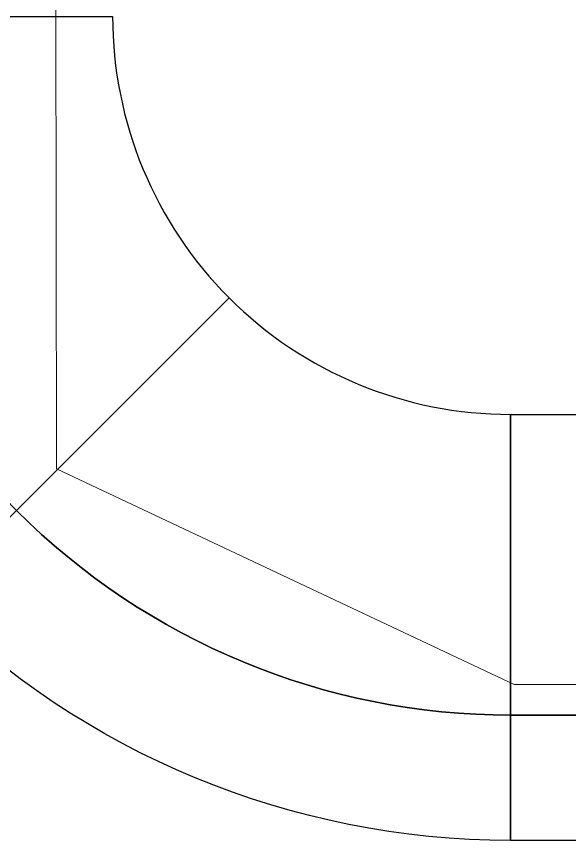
# Paper-space layout 'office1 floor1' of a CAD drawing. Header units: inches. Extents: x 0.3 to 10.8, y 1.4 to 4.2.
# Drawn here: x 4.8931 to 5.0929, y 2.682 to 2.9797 of the extents above; entities that cross this region are included whole.
import ezdxf

# ---------------------------------------------------------------- set-up
doc = ezdxf.new("R2010")
doc.units = ezdxf.units.IN
doc.header["$MEASUREMENT"] = 0
doc.layers.add('linecad.com', color=7, linetype='Continuous')
doc.layers.add('провода', color=1, linetype='Continuous', lineweight=5)

psp = doc.layouts.new('office1 floor1')

# ---------------------------------------------------------------- linework, layer by layer
at = {"layer": 'linecad.com', "color": 0}
for points in [[(4.81922, 2.9797), (4.92786, 2.9797, 0.198499), (4.96994, 2.87805), (4.89314, 2.80125, -0.198354)], [(4.96994, 2.87805, 0.198912), (5.07158, 2.83595), (5.07158, 2.72733, -0.198906), (4.89314, 2.80125)], [(4.89314, 2.80125, 0.198908), (5.07158, 2.72733), (5.07158, 2.68203, -0.198821), (4.8611, 2.76922)]]:
    psp.add_lwpolyline(points, format="xyb", close=True, dxfattribs=at)
for points in [[(5.07158, 2.83595), (5.3975, 2.83595), (5.3975, 2.72733), (5.07158, 2.72733)], [(5.3975, 2.68203), (5.07158, 2.68203), (5.07158, 2.72733), (5.3975, 2.72733)]]:
    psp.add_lwpolyline(points, close=True, dxfattribs=at)
at = {"layer": 'провода', "color": 1}
for p, q in [((4.90763, 2.81628), (4.90688, 3.33105)), ((5.0729, 2.73835), (4.90763, 2.81628)), ((5.19641, 2.73835), (5.0729, 2.73835))]:
    psp.add_line(p, q, dxfattribs=at)

doc.saveas('drawing.dxf')
